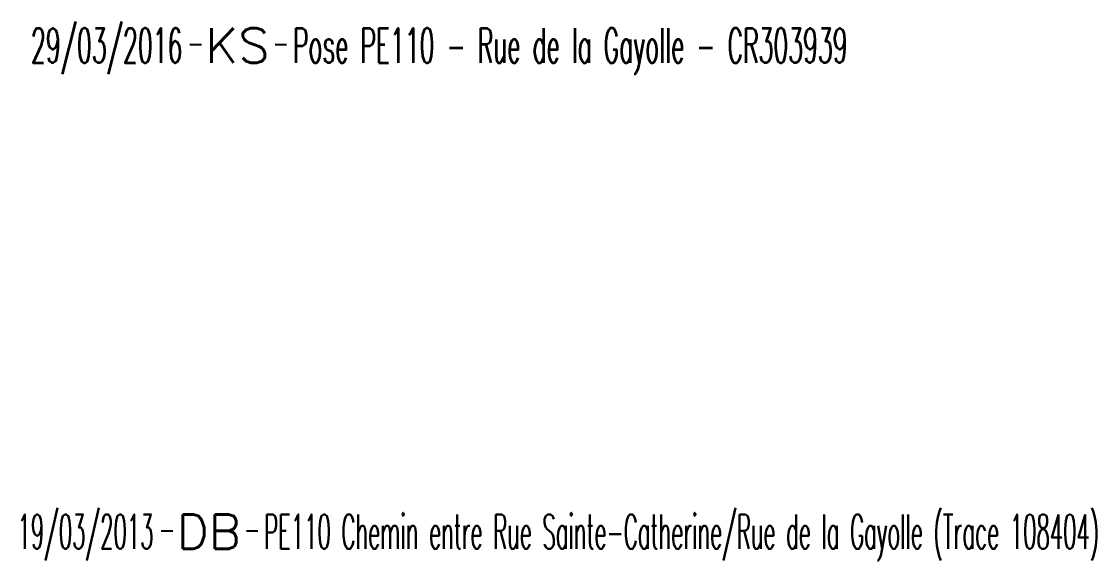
# Model space of a CAD drawing. Header units: millimetres. Extents: x 107999 to 109004, y 120010 to 121005.
# Drawn here: x 108940.55 to 108987.14, y 120489.18 to 120512.54 of the extents above; entities that cross this region are included whole.
import ezdxf
from ezdxf.enums import TextEntityAlignment as Align

# ---------------------------------------------------------------- set-up
doc = ezdxf.new("R2010")
doc.units = ezdxf.units.MM
doc.layers.get('0').update_dxf_attribs({"linetype": 'CONTINUOUS'})
doc.layers.add('L_150', color=1, linetype='CONTINUOUS')
doc.layers.add('L_910', color=7, linetype='CONTINUOUS')
doc.styles.get("Standard").update_dxf_attribs({"font": 'romans.shx', "width": 0.85})

# ---------------------------------------------------------------- blocks, each defined once
blk = doc.blocks.new('GIS_MODF')
at = {"color": 0, "linetype": 'Continuous', "flags": 128}
for points in [[(-2.176, -0.014), (-1.676, -0.014)], [(1.519, -0.014), (2.019, -0.014)]]:
    blk.add_lwpolyline(points, dxfattribs=at)
at = {"color": 0, "linetype": 'Continuous', "width": 0.5}
blk.add_attdef('DATE', text='', height=1.5, dxfattribs=at).set_placement((-2.502, -0.798), align=Align.RIGHT)
at = {"color": 0, "linetype": 'Continuous', "width": 1.771291}
blk.add_attdef('USER', text='', height=1.5, dxfattribs=at).set_placement((-1.507, -0.798), (1.276, -0.798), align=Align.FIT)
at = {"color": 0, "linetype": 'Continuous', "width": 0.5}
blk.add_attdef('DESC', (2.289, -0.798), '', height=1.5, dxfattribs=at)

msp = doc.modelspace()

# ---------------------------------------------------------------- block references
at = {"layer": 'L_150'}
ref = msp.add_blockref('GIS_MODF', (108948.778, 120490.481), dxfattribs=at)
ref.add_attrib('DATE', '19/03/2013', dxfattribs={"layer": '0', "color": 0, "linetype": 'Continuous', "height": 1.5, "width": 0.45}).set_placement((108946.276, 120489.682), align=Align.RIGHT)
ref.add_attrib('USER', 'DB', dxfattribs={"layer": '0', "color": 0, "linetype": 'Continuous', "height": 1.5, "width": 0.99919}).set_placement((108947.271, 120489.682), (108950.054, 120489.682), align=Align.FIT)
ref.add_attrib('DESC', 'PE110 Chemin entre Rue Sainte-Catherine/Rue de la Gayolle (Trace 108404)', (108951.066, 120489.682), dxfattribs={"layer": '0', "color": 0, "linetype": 'Continuous', "height": 1.5, "width": 0.45})
at = {"layer": 'L_910', "color": 7}
ref = msp.add_blockref('GIS_MODF', (108950.02, 120511.548), dxfattribs=at)
ref.add_attrib('DATE', '29/03/2016', dxfattribs={"layer": '0', "color": 0, "linetype": 'Continuous', "height": 1.5, "width": 0.5}).set_placement((108947.518, 120510.75), align=Align.RIGHT)
ref.add_attrib('USER', 'KS', dxfattribs={"layer": '0', "color": 0, "linetype": 'Continuous', "height": 1.5, "width": 1.025485}).set_placement((108948.513, 120510.75), (108951.297, 120510.75), align=Align.FIT)
ref.add_attrib('DESC', 'Pose PE110 - Rue de la Gayolle - CR303939', (108952.309, 120510.75), dxfattribs={"layer": '0', "color": 0, "linetype": 'Continuous', "height": 1.5, "width": 0.5})

doc.saveas('drawing.dxf')
